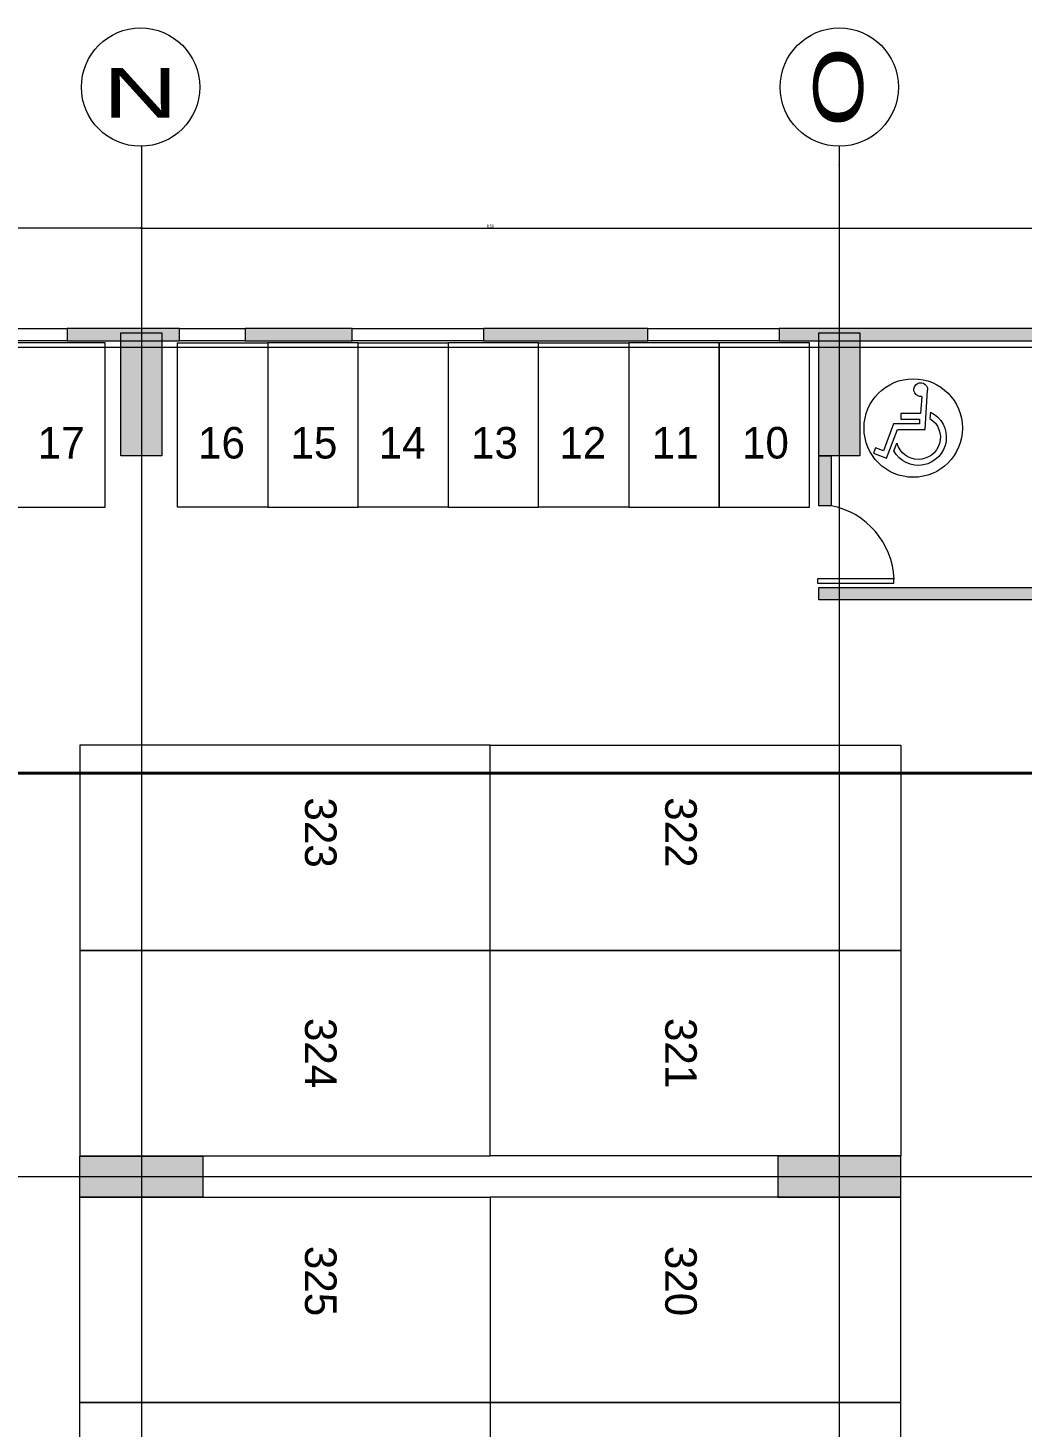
# Model space of a CAD drawing. Header units: metres. Extents: x 31.9 to 92.3, y -29 to 44.
# Drawn here: x 54.12 to 66.23, y 20.8 to 37.84 of the extents above; entities that cross this region are included whole.
import ezdxf

# ---------------------------------------------------------------- set-up
doc = ezdxf.new("R2010")
doc.units = ezdxf.units.M
doc.header["$LTSCALE"] = 100
doc.linetypes.add('IMPORT-CENTER _5_', pattern=[0.7, 0.3, -0.2, 0, -0.2])
doc.linetypes.add('IMPORT-DASHED2 _4_', pattern=[9.525, 6.35, -3.175])
doc.layers.get('0').update_dxf_attribs({"color": 254})
for name, color, linetype, lineweight in [('0-1', 254, 'Continuous', 9), ('A-columnas', 211, 'Continuous', 9), ('Arqui', 8, 'Continuous', 0), ('EJE-ESTRUCTURA', 254, 'IMPORT-CENTER _5_', 9), ('ET 3-SECLONG - 24 04 24_dwg-1', 254, 'Continuous', 9), ('F-1', 254, 'Continuous', 9), ('F-2', 254, 'Continuous', 9), ('HACHTCOLUMNA', 253, 'Continuous', 9), ('JCA_TEXTO1', 254, 'Continuous', 9), ('Muro', 251, 'Continuous', 35), ('PROYECCION', 254, 'IMPORT-DASHED2 _4_', 9)]:
    doc.layers.add(name, color=color, linetype=linetype, lineweight=lineweight)
doc.styles.add('ROMANS', font='arial.ttf', dxfattribs={"width": 0.7})
doc.styles.add('style2', font='arial.ttf', dxfattribs={"width": 1.5})
doc.dimstyles.new('1-10', dxfattribs={"dimscale": 10, "dimtxt": 0.0037, "dimasz": 0.001, "dimexe": 0.0018, "dimexo": 0.0018, "dimgap": 0.0005, "dimtad": 1, "dimzin": 4, "dimdsep": 46, "dimtxsty": 'ROMANS', "dimblk": 'ARCHTICK', "dimcen": 0.003, "dimdle": 0.0015, "dimclrd": 1, "dimclre": 1, "dimclrt": 4, "dimadec": 0, "dimazin": 0, "dimtfac": 1, "dimtix": 1, "dimtmove": 2, "dimatfit": 3, "dimldrblk": 'flecha', "dimfxl": 1, "dimtolj": 1, "dimtzin": 4, "dimarcsym": 0})

# ---------------------------------------------------------------- blocks, each defined once
blk = doc.blocks.new('ET 3-SECLONG - 24 04 24_dwg_R21-2125878-NIVEL 03')
at = {"layer": 'F-1'}
for p, q in [((55.833, 28.763), (55.133, 28.763)), ((55.178, 28.763), (55.143, 28.763)), ((55.223, 28.763), (55.153, 28.763)), ((55.223, 28.763), (55.153, 28.763)), ((55.203, 28.763), (55.163, 28.763)), ((55.203, 28.763), (55.173, 28.763)), ((55.178, 28.763), (55.203, 28.763)), ((55.207, 28.763), (55.233, 28.763)), ((55.233, 28.763), (55.213, 28.763)), ((55.245, 28.763), (55.272, 28.763)), ((57.973, 28.763), (55.272, 28.763)), ((55.673, 28.763), (55.833, 28.763)), ((55.723, 28.763), (55.673, 28.763)), ((55.713, 28.763), (55.693, 28.763)), ((55.723, 28.763), (55.723, 28.763)), ((55.843, 28.763), (55.843, 28.763)), ((55.923, 28.763), (55.923, 28.763)), ((56.093, 28.763), (56.493, 28.763)), ((56.113, 28.763), (56.093, 28.763)), ((56.113, 28.763), (56.38, 28.763)), ((58.363, 28.763), (56.213, 28.763)), ((56.224, 28.763), (56.232, 28.763)), ((56.231, 28.763), (56.224, 28.763)), ((56.261, 28.763), (56.231, 28.763)), ((56.232, 28.763), (56.495, 28.763)), ((57.136, 28.763), (56.261, 28.763)), ((56.333, 28.763), (56.323, 28.763)), ((58.193, 28.763), (56.373, 28.763)), ((56.383, 28.763), (56.452, 28.763)), ((56.433, 28.763), (57.753, 28.763)), ((56.495, 28.763), (56.516, 28.763)), ((56.503, 28.763), (57.696, 28.763)), ((56.516, 28.763), (57.058, 28.763)), ((57.753, 28.763), (56.943, 28.763)), ((57.058, 28.763), (57.088, 28.763)), ((57.088, 28.763), (57.166, 28.763)), ((57.113, 28.763), (57.233, 28.763)), ((57.166, 28.763), (57.136, 28.763)), ((57.165, 28.763), (57.195, 28.763)), ((57.165, 28.763), (57.277, 28.763)), ((57.693, 28.763), (57.195, 28.763)), ((57.233, 28.763), (57.243, 28.763)), ((57.306, 28.763), (57.277, 28.763)), ((57.693, 28.763), (57.711, 28.763)), ((57.696, 28.763), (57.711, 28.763)), ((57.696, 28.763), (57.701, 28.763)), ((58.032, 28.763), (57.711, 28.763)), ((57.893, 28.763), (57.769, 28.763)), ((57.898, 28.763), (57.801, 28.763)), ((57.821, 28.763), (57.904, 28.763)), ((57.898, 28.763), (57.911, 28.763)), ((57.906, 28.763), (57.904, 28.763)), ((57.912, 28.763), (57.906, 28.763)), ((57.907, 28.763), (57.907, 28.763)), ((58.022, 28.763), (57.989, 28.763)), ((58.006, 28.763), (58.062, 28.763)), ((58.049, 28.763), (58.033, 28.763)), ((58.049, 28.763), (58.068, 28.763)), ((58.109, 28.763), (58.075, 28.763)), ((58.123, 28.763), (58.093, 28.763)), ((58.112, 28.763), (58.106, 28.763)), ((58.112, 28.763), (58.123, 28.763)), ((58.123, 28.763), (58.123, 28.763)), ((58.383, 28.763), (58.173, 28.763)), ((58.193, 28.763), (58.203, 28.763)), ((58.273, 28.763), (58.973, 28.763)), ((58.323, 28.763), (58.323, 28.763)), ((58.413, 28.763), (58.826, 28.763)), ((58.413, 28.763), (58.833, 28.763)), ((58.443, 28.763), (58.443, 28.763)), ((58.523, 28.763), (58.523, 28.763)), ((59.523, 28.763), (58.873, 28.763)), ((58.973, 28.763), (58.913, 28.763)), ((59.498, 28.763), (58.923, 28.763)), ((59.023, 28.763), (59.049, 28.763)), ((59.023, 28.763), (59.023, 28.763)), ((59.049, 28.763), (59.243, 28.763)), ((59.333, 28.763), (59.343, 28.763)), ((59.368, 28.763), (59.393, 28.763)), ((59.393, 28.763), (59.423, 28.763)), ((59.5, 28.763), (59.472, 28.763)), ((59.527, 28.763), (59.498, 28.763)), ((59.5, 28.763), (59.513, 28.763)), ((59.553, 28.763), (59.523, 28.763))]:
    blk.add_line(p, q, dxfattribs=at)
at = {"layer": 'F-1', "flags": 128}
for points in [[(58.423, 28.763), (55.123, 28.763), (55.133, 28.763), (55.223, 28.763)], [(58.423, 28.763), (55.123, 28.763), (55.123, 28.763)], [(59.433, 28.763), (55.253, 28.763), (55.213, 28.763), (55.143, 28.763), (55.143, 28.763)], [(55.245, 28.763), (55.243, 28.763), (55.213, 28.763), (55.213, 28.763), (55.143, 28.763), (55.163, 28.763)], [(55.207, 28.763), (55.173, 28.763), (55.173, 28.763), (55.193, 28.763)], [(55.363, 28.763), (55.243, 28.763), (55.243, 28.763), (55.203, 28.763), (55.193, 28.763), (55.223, 28.763), (55.233, 28.763), (55.223, 28.763), (55.693, 28.763)], [(56.343, 28.763), (56.323, 28.763), (55.603, 28.763), (55.203, 28.763)], [(55.223, 28.763), (55.603, 28.763), (55.573, 28.763), (55.233, 28.763)], [(55.233, 28.763), (55.693, 28.763), (55.603, 28.763)], [(55.673, 28.763), (55.673, 28.763), (55.603, 28.763)], [(55.693, 28.763), (55.773, 28.763), (56.333, 28.763), (56.323, 28.763)], [(56.373, 28.763), (58.273, 28.763), (58.273, 28.763), (56.323, 28.763), (56.293, 28.763)], [(56.433, 28.763), (56.343, 28.763), (56.363, 28.763), (56.503, 28.763), (56.493, 28.763)], [(56.383, 28.763), (56.383, 28.763), (56.383, 28.763)], [(58.333, 28.763), (56.463, 28.763), (56.453, 28.763)], [(57.983, 28.763), (58.033, 28.763), (58.023, 28.763), (57.973, 28.763), (57.306, 28.763)], [(57.711, 28.763), (58.193, 28.763), (58.293, 28.763)], [(58.443, 28.763), (57.813, 28.763), (57.743, 28.763)], [(58.213, 28.763), (57.763, 28.763), (57.813, 28.763)], [(57.989, 28.763), (57.983, 28.763), (57.973, 28.763), (57.963, 28.763)], [(58.068, 28.763), (58.103, 28.763), (58.093, 28.763), (58.022, 28.763)], [(59.383, 28.763), (58.223, 28.763), (58.063, 28.763)], [(59.409, 28.763), (58.453, 28.763), (58.293, 28.763), (58.403, 28.763), (59.368, 28.763)], [(58.393, 28.763), (58.393, 28.763), (58.383, 28.763), (58.383, 28.763)], [(58.503, 28.763), (58.453, 28.763), (59.403, 28.763), (59.493, 28.763), (59.483, 28.763), (58.813, 28.763)], [(58.803, 28.763), (59.553, 28.763), (59.553, 28.763)], [(59.293, 28.763), (59.423, 28.763), (59.453, 28.763), (59.293, 28.763), (58.973, 28.763), (58.973, 28.763), (59.323, 28.763), (59.413, 28.763), (59.472, 28.763)], [(59.293, 28.763), (59.293, 28.763), (59.293, 28.763)], [(59.473, 28.763), (59.473, 28.763), (59.423, 28.763)], [(59.553, 28.763), (59.533, 28.763), (59.527, 28.763)]]:
    blk.add_lwpolyline(points, dxfattribs=at)
blk = doc.blocks.new('ET 3-SECLONG - 24 04 24_dwg_R21-2125879-NIVEL 03')
at = {"layer": 'F-1'}
for p, q in [((43.479, 28.763), (43.509, 28.763)), ((43.505, 28.763), (43.535, 28.763)), ((43.509, 28.763), (44.159, 28.763)), ((43.532, 28.763), (43.519, 28.763)), ((43.532, 28.763), (43.561, 28.763)), ((43.535, 28.763), (44.109, 28.763)), ((43.639, 28.763), (43.609, 28.763)), ((43.664, 28.763), (43.639, 28.763)), ((43.699, 28.763), (43.689, 28.763)), ((43.983, 28.763), (43.789, 28.763)), ((44.009, 28.763), (43.983, 28.763)), ((44.009, 28.763), (44.009, 28.763)), ((44.059, 28.763), (44.119, 28.763)), ((44.759, 28.763), (44.059, 28.763)), ((44.619, 28.763), (44.199, 28.763)), ((44.619, 28.763), (44.207, 28.763)), ((44.509, 28.763), (44.509, 28.763)), ((44.589, 28.763), (44.589, 28.763)), ((44.649, 28.763), (44.859, 28.763)), ((44.669, 28.763), (46.819, 28.763)), ((44.709, 28.763), (44.709, 28.763)), ((44.839, 28.763), (44.829, 28.763)), ((44.839, 28.763), (46.659, 28.763)), ((44.92, 28.763), (44.909, 28.763)), ((44.909, 28.763), (44.939, 28.763)), ((44.909, 28.763), (44.909, 28.763)), ((44.92, 28.763), (44.927, 28.763)), ((44.923, 28.763), (44.957, 28.763)), ((44.984, 28.763), (44.965, 28.763)), ((45.026, 28.763), (44.971, 28.763)), ((44.984, 28.763), (44.999, 28.763)), ((45.001, 28.763), (45.321, 28.763)), ((45.01, 28.763), (45.044, 28.763)), ((45.059, 28.763), (47.761, 28.763)), ((45.135, 28.763), (45.121, 28.763)), ((45.121, 28.763), (45.126, 28.763)), ((45.125, 28.763), (45.125, 28.763)), ((45.127, 28.763), (45.129, 28.763)), ((45.211, 28.763), (45.129, 28.763)), ((45.135, 28.763), (45.231, 28.763)), ((45.139, 28.763), (45.264, 28.763)), ((46.599, 28.763), (45.279, 28.763)), ((45.279, 28.763), (46.089, 28.763)), ((45.336, 28.763), (45.321, 28.763)), ((45.34, 28.763), (45.321, 28.763)), ((45.336, 28.763), (45.331, 28.763)), ((46.53, 28.763), (45.336, 28.763)), ((45.34, 28.763), (45.838, 28.763)), ((45.727, 28.763), (45.756, 28.763)), ((45.868, 28.763), (45.756, 28.763)), ((45.799, 28.763), (45.789, 28.763)), ((45.919, 28.763), (45.799, 28.763)), ((45.868, 28.763), (45.838, 28.763)), ((45.867, 28.763), (45.896, 28.763)), ((45.944, 28.763), (45.867, 28.763)), ((45.896, 28.763), (46.772, 28.763)), ((45.974, 28.763), (45.944, 28.763)), ((46.516, 28.763), (45.974, 28.763)), ((46.538, 28.763), (46.516, 28.763)), ((46.801, 28.763), (46.538, 28.763)), ((46.939, 28.763), (46.539, 28.763)), ((46.649, 28.763), (46.58, 28.763)), ((46.919, 28.763), (46.653, 28.763)), ((46.699, 28.763), (46.709, 28.763)), ((46.772, 28.763), (46.802, 28.763)), ((46.808, 28.763), (46.801, 28.763)), ((46.802, 28.763), (46.808, 28.763)), ((46.919, 28.763), (46.939, 28.763)), ((47.109, 28.763), (47.109, 28.763)), ((47.189, 28.763), (47.189, 28.763)), ((47.359, 28.763), (47.199, 28.763)), ((47.199, 28.763), (47.899, 28.763)), ((47.309, 28.763), (47.309, 28.763)), ((47.309, 28.763), (47.359, 28.763)), ((47.319, 28.763), (47.339, 28.763)), ((47.788, 28.763), (47.761, 28.763)), ((47.825, 28.763), (47.799, 28.763)), ((47.799, 28.763), (47.819, 28.763)), ((47.809, 28.763), (47.879, 28.763)), ((47.809, 28.763), (47.879, 28.763)), ((47.855, 28.763), (47.829, 28.763)), ((47.829, 28.763), (47.869, 28.763)), ((47.829, 28.763), (47.859, 28.763)), ((47.855, 28.763), (47.889, 28.763))]:
    blk.add_line(p, q, dxfattribs=at)
at = {"layer": 'F-1', "flags": 128}
for points in [[(43.479, 28.763), (43.499, 28.763), (43.505, 28.763)], [(44.229, 28.763), (43.479, 28.763), (43.479, 28.763)], [(44.529, 28.763), (44.579, 28.763), (43.629, 28.763), (43.539, 28.763), (43.549, 28.763), (44.219, 28.763)], [(43.559, 28.763), (43.559, 28.763), (43.609, 28.763)], [(43.739, 28.763), (43.609, 28.763), (43.579, 28.763), (43.739, 28.763), (44.059, 28.763), (44.059, 28.763), (43.709, 28.763), (43.619, 28.763), (43.561, 28.763)], [(43.599, 28.763), (47.779, 28.763), (47.819, 28.763), (47.889, 28.763), (47.889, 28.763)], [(43.623, 28.763), (44.579, 28.763), (44.739, 28.763), (44.629, 28.763), (43.664, 28.763)], [(43.649, 28.763), (44.809, 28.763), (44.969, 28.763)], [(43.739, 28.763), (43.739, 28.763), (43.739, 28.763)], [(44.589, 28.763), (45.219, 28.763), (45.289, 28.763)], [(44.609, 28.763), (47.909, 28.763), (47.899, 28.763), (47.809, 28.763)], [(44.609, 28.763), (47.909, 28.763), (47.909, 28.763)], [(44.639, 28.763), (44.639, 28.763), (44.649, 28.763), (44.649, 28.763)], [(44.699, 28.763), (46.569, 28.763), (46.579, 28.763)], [(45.321, 28.763), (44.839, 28.763), (44.739, 28.763)], [(46.659, 28.763), (44.759, 28.763), (44.759, 28.763), (46.709, 28.763), (46.739, 28.763)], [(44.819, 28.763), (45.269, 28.763), (45.219, 28.763)], [(44.965, 28.763), (44.929, 28.763), (44.939, 28.763), (45.01, 28.763)], [(45.049, 28.763), (44.999, 28.763), (45.009, 28.763), (45.059, 28.763), (45.727, 28.763)], [(45.044, 28.763), (45.049, 28.763), (45.059, 28.763), (45.069, 28.763)], [(46.599, 28.763), (46.689, 28.763), (46.669, 28.763), (46.529, 28.763), (46.539, 28.763)], [(46.649, 28.763), (46.649, 28.763), (46.649, 28.763)], [(46.689, 28.763), (46.709, 28.763), (47.429, 28.763), (47.829, 28.763)], [(47.339, 28.763), (47.259, 28.763), (46.699, 28.763), (46.709, 28.763)], [(47.669, 28.763), (47.789, 28.763), (47.789, 28.763), (47.829, 28.763), (47.839, 28.763), (47.809, 28.763), (47.799, 28.763), (47.809, 28.763), (47.339, 28.763)], [(47.799, 28.763), (47.339, 28.763), (47.429, 28.763)], [(47.359, 28.763), (47.359, 28.763), (47.429, 28.763)], [(47.809, 28.763), (47.429, 28.763), (47.459, 28.763), (47.799, 28.763)], [(47.788, 28.763), (47.789, 28.763), (47.819, 28.763), (47.819, 28.763), (47.889, 28.763), (47.869, 28.763)], [(47.825, 28.763), (47.859, 28.763), (47.859, 28.763), (47.839, 28.763)]]:
    blk.add_lwpolyline(points, dxfattribs=at)
blk = doc.blocks.new('ET 3-SECLONG - 24 04 24_dwg-2120625-NIVEL 03')
at = {"layer": '0-1', "flags": 128}
for points in [[(58.813, 28.763), (58.814, 28.763), (58.864, 28.763), (58.863, 28.763)], [(60.252, 28.763), (60.253, 28.763), (60.303, 28.763), (60.302, 28.763)], [(61.699, 28.763), (61.7, 28.763), (61.75, 28.763), (61.749, 28.763)], [(62.07, 28.763), (62.072, 28.763), (62.122, 28.763), (62.12, 28.763)]]:
    blk.add_lwpolyline(points, close=True, dxfattribs=at)
at = {"layer": 'A-columnas', "flags": 128}
for points in [[(76.046, 28.763), (38.574, 28.763), (38.574, 28.763), (76.046, 28.763)], [(76.047, 28.763), (38.575, 28.763), (38.575, 28.763), (76.047, 28.763)], [(76.046, 28.763), (38.575, 28.763), (38.575, 28.763), (76.046, 28.763)], [(76.047, 28.763), (38.576, 28.763), (38.576, 28.763), (76.047, 28.763)], [(44.169, 28.763), (75.521, 28.763), (75.521, 28.763), (44.008, 28.763), (44.008, 28.763)], [(44.43, 28.763), (75.175, 28.763), (75.175, 28.763), (44.366, 28.763), (44.365, 28.763)], [(44.365, 28.763), (75.175, 28.763), (75.175, 28.763), (44.365, 28.763)]]:
    blk.add_lwpolyline(points, close=True, dxfattribs=at)
blk.add_lwpolyline([(44.118, 28.763), (75.57, 28.763), (75.57, 28.763), (43.993, 28.763), (43.993, 28.763), (44.118, 28.763)], dxfattribs=at)
at = {"layer": 'EJE-ESTRUCTURA'}
for p, q in [((55.5, 28.763), (55.495, 28.763)), ((64, 28.763), (64.004, 28.763))]:
    blk.add_line(p, q, dxfattribs=at)
at = {"layer": 'F-2', "flags": 128}
for points in [[(56.25, 28.763), (54.75, 28.763), (54.751, 28.763), (56.251, 28.763)], [(56.251, 28.763), (54.751, 28.763), (54.752, 28.763), (56.252, 28.763)], [(56.251, 28.763), (54.751, 28.763), (54.751, 28.763), (56.251, 28.763)], [(56.252, 28.763), (54.752, 28.763), (54.753, 28.763), (56.253, 28.763)], [(56.252, 28.763), (54.752, 28.763), (54.752, 28.763), (56.252, 28.763)], [(56.253, 28.763), (54.753, 28.763), (54.753, 28.763), (56.253, 28.763)], [(56.253, 28.763), (54.753, 28.763), (54.754, 28.763), (56.254, 28.763)], [(56.254, 28.763), (54.754, 28.763), (54.754, 28.763), (56.254, 28.763)], [(64.75, 28.763), (63.25, 28.763), (63.251, 28.763), (64.751, 28.763)], [(64.751, 28.763), (63.251, 28.763), (63.252, 28.763), (64.752, 28.763)], [(64.751, 28.763), (63.251, 28.763), (63.251, 28.763), (64.751, 28.763)], [(64.752, 28.763), (63.252, 28.763), (63.253, 28.763), (64.753, 28.763)], [(64.752, 28.763), (63.252, 28.763), (63.252, 28.763), (64.752, 28.763)], [(64.753, 28.763), (63.253, 28.763), (63.253, 28.763), (64.753, 28.763)], [(64.753, 28.763), (63.253, 28.763), (63.254, 28.763), (64.754, 28.763)], [(64.754, 28.763), (63.254, 28.763), (63.254, 28.763), (64.754, 28.763)]]:
    blk.add_lwpolyline(points, close=True, dxfattribs=at)
at = {"layer": 'HACHTCOLUMNA'}
blk.add_line((83.427, 28.763), (38.194, 28.763), dxfattribs=at)
at = {"layer": 'HACHTCOLUMNA', "flags": 128}
blk.add_lwpolyline([(38.194, 28.763), (82.849, 28.763), (82.849, 28.763), (83.427, 28.763)], dxfattribs=at)
at = {"layer": 'JCA_TEXTO1'}
for p, q in [((56.215, 28.763), (56.215, 28.763)), ((64.715, 28.763), (64.715, 28.763))]:
    blk.add_line(p, q, dxfattribs=at)
at = {"layer": 'Muro'}
for p, q in [((38.194, 28.763), (83.427, 28.763)), ((83.427, 28.763), (38.194, 28.763))]:
    blk.add_line(p, q, dxfattribs=at)
at = {"layer": 'Muro', "flags": 128}
for points in [[(82.847, 28.763), (38.315, 28.763), (38.318, 28.763), (82.849, 28.763)], [(58.815, 28.763), (55.255, 28.763), (55.254, 28.763), (58.814, 28.763)], [(62.119, 28.763), (58.811, 28.763), (58.811, 28.763), (62.119, 28.763)], [(62.119, 28.763), (58.811, 28.763), (58.811, 28.763), (62.119, 28.763)], [(62.12, 28.763), (58.812, 28.763), (58.812, 28.763), (62.12, 28.763)], [(62.12, 28.763), (58.813, 28.763), (58.813, 28.763), (62.12, 28.763)], [(62.119, 28.763), (58.813, 28.763), (58.813, 28.763), (62.119, 28.763)], [(62.12, 28.763), (58.813, 28.763), (58.813, 28.763), (62.12, 28.763)], [(62.121, 28.763), (58.813, 28.763), (58.813, 28.763), (62.121, 28.763)], [(62.121, 28.763), (58.813, 28.763), (58.813, 28.763), (62.121, 28.763)], [(62.121, 28.763), (58.813, 28.763), (58.813, 28.763), (62.121, 28.763)], [(62.121, 28.763), (58.813, 28.763), (58.813, 28.763), (62.121, 28.763)], [(62.119, 28.763), (58.813, 28.763), (58.813, 28.763), (62.119, 28.763)], [(62.121, 28.763), (58.813, 28.763), (58.813, 28.763), (62.121, 28.763)], [(62.122, 28.763), (58.814, 28.763), (58.814, 28.763), (62.122, 28.763)], [(62.122, 28.763), (58.814, 28.763), (58.814, 28.763), (62.122, 28.763)], [(62.121, 28.763), (58.814, 28.763), (58.814, 28.763), (62.121, 28.763)], [(58.815, 28.763), (63.755, 28.763), (63.755, 28.763), (58.814, 28.763)], [(75.549, 28.763), (63.756, 28.763), (63.755, 28.763), (75.548, 28.763)]]:
    blk.add_lwpolyline(points, close=True, dxfattribs=at)
at = {"layer": 'PROYECCION', "flags": 128}
for points in [[(75.406, 28.763), (55.35, 28.763), (55.35, 28.763), (75.407, 28.763)], [(63.847, 28.763), (75.442, 28.763), (75.442, 28.763), (63.847, 28.763)]]:
    blk.add_lwpolyline(points, close=True, dxfattribs=at)
for points in [[(62.071, 28.763), (61.749, 28.763), (62.07, 28.763)], [(62.072, 28.763), (61.75, 28.763), (62.071, 28.763)], [(62.071, 28.763), (61.75, 28.763), (62.071, 28.763)]]:
    blk.add_lwpolyline(points, dxfattribs=at)
for name, p in [('ET 3-SECLONG - 24 04 24_dwg_R21-2125878-NIVEL 03', (-0.041, 0)), ('ET 3-SECLONG - 24 04 24_dwg_R21-2125878-NIVEL 03', (-0.004, 0)), ('ET 3-SECLONG - 24 04 24_dwg_R21-2125878-NIVEL 03', (0, 0)), ('ET 3-SECLONG - 24 04 24_dwg_R21-2125879-NIVEL 03', (16.755, 0)), ('ET 3-SECLONG - 24 04 24_dwg_R21-2125879-NIVEL 03', (16.792, 0)), ('ET 3-SECLONG - 24 04 24_dwg_R21-2125879-NIVEL 03', (16.796, 0))]:
    blk.add_blockref(name, p)
blk = doc.blocks.new('discap')
at = {"layer": 'Arqui'}
for p, q in [((-179169, -277469), (-179154, -277610)), ((-178353, -278322), (-178426, -278155))]:
    blk.add_line(p, q, dxfattribs=at)
blk.add_lwpolyline([(-178974, -277120), (-178946, -277498), (-178511, -277498), (-178511, -277624), (-178926, -277624), (-178926, -277730), (-178352, -277730), (-178127, -278321), (-177953, -278254), (-177909, -278371), (-178198, -278488), (-178440, -277852), (-179047, -277852), (-179102, -276980)], dxfattribs=at)
for centre, radius, start, end in [((-178951, -276970), 152, 261.2603, 183.6697), ((-178897, -278025), 619, 116.0954, 331.345), ((-178897, -278025), 488, 121.7945, 344.571)]:
    blk.add_arc(centre, radius, start, end, dxfattribs=at)
blk = doc.blocks.new('_ArchTick')
at = {"layer": 'Arqui', "const_width": 0.15}
blk.add_lwpolyline([(-0.5, -0.5), (0.5, 0.5)], dxfattribs=at)
blk = doc.blocks.new('*D31')
at = {"layer": 'Arqui', "lineweight": -2, "transparency": 16777216}
for p, q in [((-76.7, -6655.372), (-76.7, -6656.369)), ((-68.2, -6655.597), (-68.2, -6656.369)), ((-76.715, -6656.351), (-68.185, -6656.351))]:
    blk.add_line(p, q, dxfattribs=at)
at = {"layer": 'Arqui', "transparency": 16777216}
for p in [(-76.7, -6655.354), (-68.2, -6655.579), (-68.2, -6656.351)]:
    blk.add_point(p, dxfattribs=at)
at = {"layer": 'Arqui', "lineweight": -2, "transparency": 16777216, "xscale": 0.01, "yscale": 0.01, "zscale": 0.01, "rotation": 180}
blk.add_blockref('_ArchTick', (-76.7, -6656.351), dxfattribs=at)
at = {"layer": 'Arqui', "lineweight": -2, "transparency": 16777216, "xscale": 0.01, "yscale": 0.01, "zscale": 0.01}
blk.add_blockref('_ArchTick', (-68.2, -6656.351), dxfattribs=at)
at = {"layer": 'Arqui', "transparency": 16777216, "insert": (-72.45, -6656.327), "char_height": 0.037, "attachment_point": 5, "style": 'ROMANS'}
blk.add_mtext('\\A1;8.50', dxfattribs=at)
blk = doc.blocks.new('flecha')
at = {"layer": 'Arqui', "lineweight": 0}
h = blk.add_hatch(color=256, dxfattribs=at)
h.dxf.hatch_style = 1
h.paths.add_polyline_path([(0, 0), (2.4, 0.4), (2.4, 0), (4, 0), (4, 0), (2.4, 0), (2.4, -0.4)])
at = {"layer": 'Arqui', "lineweight": 0, "flags": 128}
blk.add_lwpolyline([(0, 0), (2.4, 0.4), (2.4, 0), (2.4, 0), (4, 0), (4, 0), (2.4, 0), (2.4, -0.4), (0, 0)], dxfattribs=at)
blk = doc.blocks.new('*D32')
at = {"layer": 'Arqui', "lineweight": -2, "transparency": 16777216}
for p, q in [((-68.2, -6655.597), (-68.2, -6656.369)), ((-60.702, -6655.597), (-60.702, -6656.369)), ((-68.215, -6656.351), (-60.687, -6656.351))]:
    blk.add_line(p, q, dxfattribs=at)
at = {"layer": 'Arqui', "transparency": 16777216}
for p in [(-68.2, -6655.579), (-60.702, -6655.579), (-60.702, -6656.351)]:
    blk.add_point(p, dxfattribs=at)
at = {"layer": 'Arqui', "lineweight": -2, "transparency": 16777216, "xscale": 0.01, "yscale": 0.01, "zscale": 0.01, "rotation": 180}
blk.add_blockref('_ArchTick', (-68.2, -6656.351), dxfattribs=at)
at = {"layer": 'Arqui', "lineweight": -2, "transparency": 16777216, "xscale": 0.01, "yscale": 0.01, "zscale": 0.01}
blk.add_blockref('_ArchTick', (-60.702, -6656.351), dxfattribs=at)
at = {"layer": 'Arqui', "transparency": 16777216, "insert": (-64.451, -6656.327), "char_height": 0.037, "attachment_point": 5, "style": 'ROMANS'}
blk.add_mtext('\\A1;7.50', dxfattribs=at)
blk = doc.blocks.new('*D33')
at = {"layer": 'Arqui', "lineweight": -2, "transparency": 16777216}
for p, q in [((-76.7, -6655.372), (-76.7, -6656.369)), ((-84.2, -6655.522), (-84.2, -6656.369)), ((-76.685, -6656.351), (-84.215, -6656.351))]:
    blk.add_line(p, q, dxfattribs=at)
at = {"layer": 'Arqui', "transparency": 16777216}
for p in [(-76.7, -6655.354), (-84.2, -6655.504), (-84.2, -6656.351)]:
    blk.add_point(p, dxfattribs=at)
at = {"layer": 'Arqui', "lineweight": -2, "transparency": 16777216, "xscale": 0.01, "yscale": 0.01, "zscale": 0.01, "rotation": 180}
blk.add_blockref('_ArchTick', (-84.2, -6656.351), dxfattribs=at)
at = {"layer": 'Arqui', "lineweight": -2, "transparency": 16777216, "xscale": 0.01, "yscale": 0.01, "zscale": 0.01}
blk.add_blockref('_ArchTick', (-76.7, -6656.351), dxfattribs=at)
at = {"layer": 'Arqui', "transparency": 16777216, "insert": (-80.45, -6656.327), "char_height": 0.037, "attachment_point": 5, "style": 'ROMANS'}
blk.add_mtext('\\A1;7.50', dxfattribs=at)
blk = doc.blocks.new('estructura etapa 3')
at = {"layer": 'Arqui'}
h = blk.add_hatch(color=256, dxfattribs=at)
h.paths.add_polyline_path([(-91.651, -6658.124), (-91.651, -6657.624), (-92.35, -6657.624), (-92.35, -6658.124)])
h.paths.add_polyline_path([(-49.354, -6658.124), (-49.354, -6657.624), (-50.055, -6657.624), (-50.055, -6658.124)])
h.paths.add_polyline_path([(-56.053, -6658.124), (-56.053, -6657.624), (-56.753, -6657.624), (-56.753, -6658.124)])
h.paths.add_polyline_path([(-76.45, -6659.124), (-76.95, -6659.124), (-76.95, -6657.624), (-76.45, -6657.624)])
h.paths.add_polyline_path([(-83.95, -6659.124), (-84.45, -6659.124), (-84.45, -6657.624), (-83.95, -6657.624)])
h.paths.add_polyline_path([(-60.452, -6659.124), (-60.952, -6659.124), (-60.952, -6657.624), (-60.452, -6657.624)])
h.paths.add_polyline_path([(-67.95, -6659.124), (-68.45, -6659.124), (-68.45, -6657.624), (-67.95, -6657.624)])
h.paths.add_polyline_path([(-91.85, -6668.199), (-91.851, -6667.599), (-92.35, -6667.599), (-92.349, -6668.199)])
h.paths.add_polyline_path([(-49.354, -6668.199), (-49.354, -6667.599), (-49.854, -6667.599), (-49.854, -6668.199)])
h.paths.add_polyline_path([(-56.154, -6668.149), (-56.154, -6667.649), (-56.854, -6667.649), (-56.854, -6668.149)])
h.paths.add_polyline_path([(-59.952, -6667.649), (-59.952, -6668.149), (-61.452, -6668.149), (-61.452, -6667.649)])
h.paths.add_polyline_path([(-75.95, -6667.649), (-75.95, -6668.149), (-77.45, -6668.149), (-77.45, -6667.649)])
h.paths.add_polyline_path([(-68.95, -6667.649), (-68.95, -6668.149), (-67.45, -6668.149), (-67.45, -6667.649)])
h.paths.add_polyline_path([(-84.95, -6667.649), (-84.95, -6668.149), (-83.45, -6668.149), (-83.45, -6667.649)])
h.paths.add_polyline_path([(-91.85, -6676.199), (-91.85, -6675.599), (-92.349, -6675.599), (-92.349, -6676.199)])
h.paths.add_polyline_path([(-49.354, -6676.199), (-49.354, -6675.599), (-49.854, -6675.599), (-49.854, -6676.199)])
h.paths.add_polyline_path([(-56.154, -6676.149), (-56.154, -6675.649), (-56.754, -6675.649), (-56.754, -6676.149)])
h.paths.add_polyline_path([(-59.952, -6675.649), (-59.952, -6676.149), (-61.452, -6676.149), (-61.452, -6675.649)])
h.paths.add_polyline_path([(-75.95, -6675.649), (-75.95, -6676.149), (-77.45, -6676.149), (-77.45, -6675.649)])
h.paths.add_polyline_path([(-68.95, -6675.649), (-68.95, -6676.149), (-67.45, -6676.149), (-67.45, -6675.649)])
h.paths.add_polyline_path([(-84.95, -6675.649), (-84.95, -6676.149), (-83.45, -6676.149), (-83.45, -6675.649)])
h.paths.add_polyline_path([(-91.847, -6686.299), (-91.851, -6685.699), (-92.35, -6685.699), (-92.346, -6686.299)])
h.paths.add_polyline_path([(-49.354, -6686.299), (-49.354, -6685.699), (-49.854, -6685.699), (-49.854, -6686.299)])
h.paths.add_polyline_path([(-56.154, -6686.249), (-56.154, -6685.749), (-56.754, -6685.749), (-56.754, -6686.249)])
h.paths.add_polyline_path([(-59.952, -6685.749), (-59.952, -6686.249), (-61.452, -6686.249), (-61.452, -6685.749)])
h.paths.add_polyline_path([(-75.95, -6685.749), (-75.95, -6686.249), (-77.45, -6686.249), (-77.45, -6685.749)])
h.paths.add_polyline_path([(-68.95, -6685.749), (-68.95, -6686.249), (-67.45, -6686.249), (-67.45, -6685.749)])
h.paths.add_polyline_path([(-84.95, -6685.749), (-84.95, -6686.249), (-83.45, -6686.249), (-83.45, -6685.749)])
h.paths.add_polyline_path([(-49.353, -6694.294), (-49.354, -6693.699), (-49.855, -6693.699), (-49.854, -6694.294)])
h.paths.add_polyline_path([(-56.054, -6694.249), (-56.054, -6693.749), (-56.753, -6693.749), (-56.753, -6694.249)])
h.paths.add_polyline_path([(-91.651, -6694.249), (-91.651, -6693.749), (-92.35, -6693.749), (-92.35, -6694.249)])
h.paths.add_polyline_path([(-59.952, -6693.749), (-59.952, -6694.249), (-61.452, -6694.249), (-61.452, -6693.749)])
h.paths.add_polyline_path([(-75.95, -6693.749), (-75.95, -6694.249), (-77.45, -6694.249), (-77.45, -6693.749)])
h.paths.add_polyline_path([(-68.95, -6693.749), (-68.95, -6694.249), (-67.45, -6694.249), (-67.45, -6693.749)])
h.paths.add_polyline_path([(-84.95, -6693.749), (-84.95, -6694.249), (-83.45, -6694.249), (-83.45, -6693.749)])
h.paths.add_polyline_path([(-49.358, -6703.974), (-49.353, -6703.374), (-49.854, -6703.374), (-49.859, -6703.974)])
h.paths.add_polyline_path([(-56.054, -6703.924), (-56.054, -6703.424), (-56.753, -6703.424), (-56.753, -6703.924)])
h.paths.add_polyline_path([(-67.95, -6704.924), (-67.95, -6703.424), (-68.45, -6703.424), (-68.45, -6704.924)])
h.paths.add_polyline_path([(-91.651, -6703.924), (-91.651, -6703.424), (-92.35, -6703.424), (-92.35, -6703.924)])
h.paths.add_polyline_path([(-61.847, -6703.424), (-60.347, -6703.424), (-60.347, -6703.924), (-61.847, -6703.924)])
h.paths.add_polyline_path([(-83.95, -6704.924), (-83.95, -6703.424), (-84.45, -6703.424), (-84.45, -6704.924)])
h.paths.add_polyline_path([(-76.45, -6704.924), (-76.45, -6703.424), (-76.95, -6703.424), (-76.95, -6704.924)])
h.paths.add_polyline_path([(-49.354, -6711.949), (-49.354, -6711.449), (-50.054, -6711.449), (-50.054, -6711.949)])
h.paths.add_polyline_path([(-55.954, -6711.949), (-55.954, -6711.449), (-56.654, -6711.449), (-56.654, -6711.949)])
h.paths.add_polyline_path([(-91.65, -6711.949), (-91.65, -6711.449), (-92.35, -6711.449), (-92.35, -6711.949)])
h.paths.add_polyline_path([(-60.952, -6711.949), (-60.952, -6709.549), (-60.452, -6709.549), (-60.452, -6711.949)])
h.paths.add_polyline_path([(-68.45, -6709.549), (-68.45, -6711.949), (-67.95, -6711.949), (-67.95, -6709.549)])
h.paths.add_polyline_path([(-76.95, -6709.549), (-76.95, -6711.949), (-76.45, -6711.949), (-76.45, -6709.549)])
h.paths.add_polyline_path([(-83.95, -6709.549), (-83.95, -6711.949), (-84.45, -6711.949), (-84.45, -6709.549)])
for p, q in [((-76.7, -6655.354), (-76.7, -6714.914)), ((-68.2, -6655.354), (-68.2, -6714.914)), ((-92.986, -6657.799), (-46.502, -6657.799)), ((-93.028, -6667.899), (-46.502, -6667.899))]:
    blk.add_line(p, q, dxfattribs=at)
for points in [[(-76.45, -6659.124), (-76.95, -6659.124), (-76.95, -6657.624), (-76.45, -6657.624)], [(-67.95, -6659.124), (-68.45, -6659.124), (-68.45, -6657.624), (-67.95, -6657.624)], [(-75.95, -6667.649), (-75.95, -6668.149), (-77.45, -6668.149), (-77.45, -6667.649)], [(-68.95, -6667.649), (-68.95, -6668.149), (-67.45, -6668.149), (-67.45, -6667.649)]]:
    blk.add_lwpolyline(points, close=True, dxfattribs=at)
for centre in [(-76.71, -6654.634), (-68.2, -6654.634)]:
    blk.add_circle(centre, 0.72, dxfattribs=at)
at = {"layer": 'Arqui', "style": 'style2', "width": 1.5}
for s, rotation, p in [('O', 90.0293, (-67.911, -6655.124)), ('N', 0.0293, (-77.168, -6655.005))]:
    blk.add_text(s, height=0.603, rotation=rotation, dxfattribs=at).set_placement(p)
at = {"layer": 'Arqui'}
for base, p1, p2, picture, middle in [((-84.2, -6656.351), (-76.7, -6655.354), (-84.2, -6655.504), '*D33', (-80.45, -6656.327)), ((-68.2, -6656.351), (-76.7, -6655.354), (-68.2, -6655.579), '*D31', (-72.45, -6656.327)), ((-60.702, -6656.351), (-68.2, -6655.579), (-60.702, -6655.579), '*D32', (-64.451, -6656.327))]:
    dim = blk.add_linear_dim(base=base, p1=p1, p2=p2, dimstyle='1-10', dxfattribs=at)
    dim.commit()
    dim.dimension.update_dxf_attribs({"geometry": picture, "text_midpoint": middle})
blk = doc.blocks.new('A$C59bbb444')
at = {"layer": 'Arqui', "ltscale": 0.03}
h = blk.add_hatch(color=256, dxfattribs=at)
h.dxf.hatch_style = 1
h.paths.add_polyline_path([(50.966, 63), (50.966, 63.15)], flags=17)
h.paths.add_polyline_path([(50.966, 63), (50.966, 63.15), (49.533, 63.15), (49.533, 63)])
h.paths.add_polyline_path([(47.933, 63), (47.933, 63.15), (47.164, 63.15), (47.164, 63), (45.964, 63), (45.964, 63.15), (45.157, 63.15), (45.157, 63)])
h.paths.add_polyline_path([(44.357, 63), (44.357, 63.15), (42.754, 63.15), (42.754, 63)])
h.paths.add_polyline_path([(41.154, 63), (41.154, 63.15), (31.388, 63.15), (31.388, 63)])
h.paths.add_polyline_path([(29.788, 63), (29.788, 63.15), (27.788, 63.15), (27.788, 63)])
h.paths.add_polyline_path([(26.189, 63), (26.189, 63.15), (24.887, 63.15), (24.887, 63)])
h.paths.add_polyline_path([(24.087, 63), (24.087, 63.15), (22.717, 63.15), (22.717, 63)])
h.paths.add_polyline_path([(21.917, 63.001), (21.917, 63.151), (20.115, 63.15), (20.115, 63)])
h.paths.add_polyline_path([(18.515, 63.001), (18.515, 63.151), (17.912, 63.15), (17.912, 63)])
h.paths.add_polyline_path([(16.712, 63), (16.712, 63.15), (13.512, 63.151), (13.512, 63.001)])
h.paths.add_polyline_path([(12.312, 63), (12.312, 63.15), (11.711, 63.151), (11.711, 63.001), (10.911, 63.002), (10.911, 63.151), (6.085, 63.151), (6.085, 63.001), (10.972, 63.002), (12.972, 63.001)])
at = {"layer": 'Arqui'}
h = blk.add_hatch(color=256, dxfattribs=at)
h.paths.add_polyline_path([(40.381, 59.846), (40.231, 59.846), (40.231, 63.001), (40.381, 63.001)])
h.paths.add_polyline_path([(31.871, 59.846), (31.871, 59.996), (40.231, 59.996), (40.231, 59.846)])
h.paths.add_polyline_path([(39.519, 59.996), (39.369, 59.996), (39.369, 61.601), (39.519, 61.601)])
h.paths.add_polyline_path([(32.021, 60.993), (31.871, 60.993), (31.871, 61.601), (32.021, 61.601)])
edge = h.paths.add_edge_path()
edge.add_line((39.369, 62.651), (39.369, 62.801))
edge.add_line((39.369, 62.801), (39.369, 62.651))
for points in [[(21.917, 63.15), (22.717, 63.15), (22.717, 63), (21.917, 63.001)], [(24.086, 63.001), (24.086, 63.151), (22.717, 63.15), (22.717, 63)], [(24.087, 63.15), (24.887, 63.15), (24.887, 63), (24.087, 63.002)], [(26.189, 63), (26.189, 63.15), (24.887, 63.15), (24.887, 63)], [(26.189, 63.15), (27.788, 63.15), (27.788, 63), (26.189, 63.002)], [(29.788, 63), (29.788, 63.15), (27.788, 63.15), (27.788, 63)], [(29.788, 63.15), (31.388, 63.15), (31.388, 63), (29.788, 63.001)], [(41.154, 63), (41.154, 63.15), (31.388, 63.15), (31.388, 63)], [(23.182, 62.976), (22.082, 62.976), (22.082, 60.976), (23.182, 60.976)], [(24.06, 62.976), (25.16, 62.976), (25.16, 60.976), (24.06, 60.976)], [(26.26, 62.976), (25.16, 62.976), (25.16, 60.976), (26.26, 60.976)], [(26.26, 62.976), (27.359, 62.976), (27.359, 60.976), (26.26, 60.976)], [(28.459, 62.976), (27.359, 62.976), (27.359, 60.976), (28.459, 60.976)], [(28.459, 62.976), (29.559, 62.976), (29.559, 60.976), (28.459, 60.976)], [(30.659, 62.976), (29.559, 62.976), (29.559, 60.976), (30.659, 60.976)], [(31.759, 62.976), (30.659, 62.976), (30.659, 60.976), (31.759, 60.976)], [(32.021, 60.993), (31.871, 60.993), (31.871, 61.601), (32.021, 61.601)], [(32.021, 60.993), (31.871, 60.993), (31.871, 61.601), (32.021, 61.601)], [(31.855, 60.101), (31.855, 60.051), (32.787, 60.051), (32.787, 60.101)], [(31.855, 60.101), (31.855, 60.051), (32.787, 60.051), (32.787, 60.101)], [(31.871, 59.846), (31.871, 59.996), (40.231, 59.996), (40.231, 59.846)], [(31.871, 59.846), (31.871, 59.996), (40.231, 59.996), (40.231, 59.846)], [(27.871, 58.076), (22.871, 58.076), (22.871, 55.576), (27.871, 55.576)], [(27.871, 58.076), (32.871, 58.076), (32.871, 55.576), (27.871, 55.576)], [(27.871, 55.576), (22.871, 55.576), (22.871, 53.076), (27.871, 53.076)], [(27.871, 55.576), (32.871, 55.576), (32.871, 53.076), (27.871, 53.076)], [(27.871, 50.076), (22.871, 50.076), (22.871, 52.576), (27.871, 52.576)], [(27.871, 50.076), (32.871, 50.076), (32.871, 52.576), (27.871, 52.576)], [(27.871, 47.576), (22.871, 47.576), (22.871, 50.076), (27.871, 50.076)], [(27.871, 47.576), (32.871, 47.576), (32.871, 50.076), (27.871, 50.076)]]:
    blk.add_lwpolyline(points, close=True, dxfattribs=at)
at = {"layer": 'Arqui', "elevation": -201.258}
for points in [[(32.021, 60.993), (31.871, 60.993), (31.871, 61.601), (32.021, 61.601)], [(31.871, 59.846), (31.871, 59.996), (40.231, 59.996), (40.231, 59.846)]]:
    blk.add_lwpolyline(points, close=True, dxfattribs=at)
at = {"layer": 'Arqui'}
blk.add_circle((33.022, 61.939), 0.6, dxfattribs=at)
blk.add_circle((33.022, 61.939), 0.6, dxfattribs=at)
blk.add_circle((33.022, 61.939), 0.6, dxfattribs=at)
blk.add_circle((33.022, 61.939), 0.6, dxfattribs=at)
blk.add_arc((31.845, 60.066), 0.943, 2.113, 79.2257, dxfattribs=at)
blk.add_arc((31.845, 60.066), 0.943, 2.113, 79.2257, dxfattribs=at)
blk.add_blockref('estructura etapa 3', (100.321, 6720.724), dxfattribs=at)
at = {"layer": 'Arqui', "xscale": -0.00055120696621, "yscale": 0.00055120696621, "zscale": 0.0005512069662100001, "rotation": 359.999999975327}
blk.add_blockref('discap', (-65.526, 215.075), dxfattribs=at)
blk.add_blockref('discap', (-65.526, 215.075), dxfattribs=at)
at = {"layer": 'Arqui', "char_height": 0.384}
for s, width, insert, attachment_point, rotation in [('17', 0.89145, (22.359, 61.952), 1, 360), ('16', 0.89145, (24.883, 61.952), 3, 0), ('15', 0.89145, (25.437, 61.952), 1, 360), ('14', 0.89145, (27.083, 61.952), 3, 0), ('13', 0.89145, (27.636, 61.952), 1, 360), ('12', 0.89145, (29.282, 61.952), 3, 0), ('11', 0.89145, (29.836, 61.952), 1, 360), ('10', 0.89145, (30.936, 61.952), 1, 360), ('323', 1.47717, (25.998, 57.442), 1, 270), ('322', 1.21675, (30.385, 57.445), 1, 270), ('324', 1.47717, (25.998, 54.757), 1, 270), ('321', 1.21675, (30.385, 54.757), 1, 270), ('325', 1.47717, (25.998, 51.982), 1, 270), ('320', 1.21675, (30.385, 51.982), 1, 270)]:
    blk.add_mtext_dynamic_manual_height_columns(s, width=width, gutter_width=5, heights=[0], dxfattribs=dict(at, insert=insert, attachment_point=attachment_point, rotation=rotation))

msp = doc.modelspace()

# ---------------------------------------------------------------- block references
at = {"layer": 'Arqui'}
msp.add_blockref('A$C59bbb444', (31.881, -28.974), dxfattribs=at)
at = {"layer": 'ET 3-SECLONG - 24 04 24_dwg-1'}
msp.add_blockref('ET 3-SECLONG - 24 04 24_dwg-2120625-NIVEL 03', (0, 0), dxfattribs=at)

doc.saveas('drawing.dxf')
